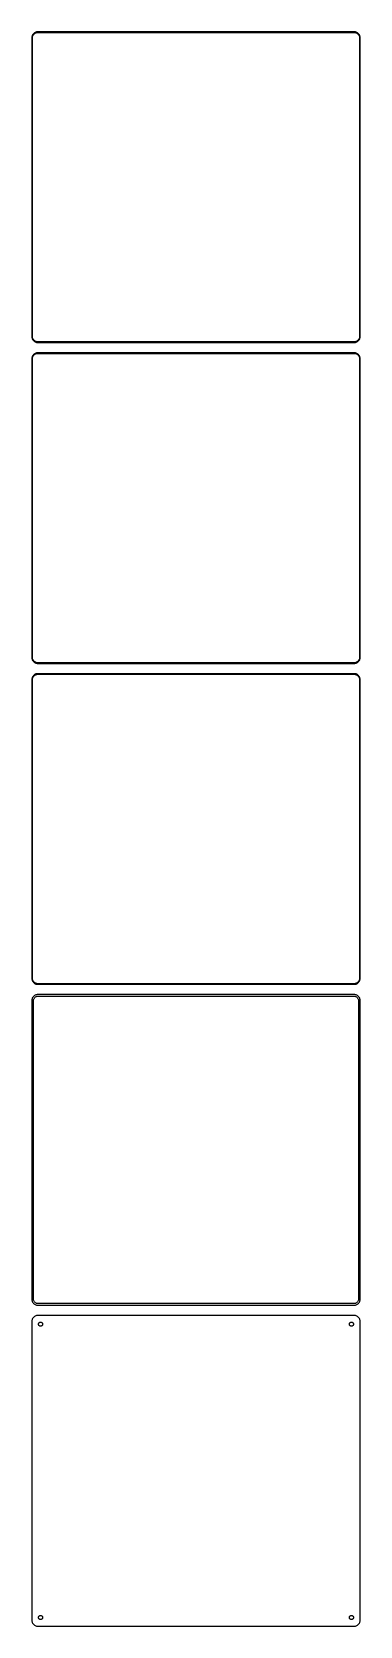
# Model space of a CAD drawing. Header units: metres. Extents: x -142 to 142, y 981 to 2367.
import ezdxf

# ---------------------------------------------------------------- set-up
doc = ezdxf.new("R2010")
doc.units = ezdxf.units.M

msp = doc.modelspace()

# ---------------------------------------------------------------- linework, layer by layer
for p, q in [((-142.461, 2362.63), (-142.5, 2362)), ((-142.5, 2362), (-142.5, 2102)), ((-142.343, 2363.24), (-142.461, 2362.63)), ((-142.149, 2363.84), (-142.343, 2363.24)), ((-141.882, 2364.41), (-142.149, 2363.84)), ((-142, 2361.75), (-141.963, 2362.35)), ((-142, 2102.25), (-142, 2361.75)), ((-141.963, 2362.35), (-141.851, 2362.93)), ((-141.545, 2364.94), (-141.882, 2364.41)), ((-141.851, 2362.93), (-141.666, 2363.5)), ((-141.666, 2363.5), (-141.412, 2364.04)), ((-141.145, 2365.42), (-141.545, 2364.94)), ((-141.412, 2364.04), (-141.093, 2364.54)), ((-140.687, 2365.85), (-141.145, 2365.42)), ((-141.093, 2364.54), (-140.713, 2365)), ((-140.713, 2365), (-140.278, 2365.41)), ((-140.179, 2366.22), (-140.687, 2365.85)), ((-140.278, 2365.41), (-139.795, 2365.76)), ((-139.629, 2366.52), (-140.179, 2366.22)), ((-139.795, 2365.76), (-139.272, 2366.05)), ((-139.045, 2366.76), (-139.629, 2366.52)), ((-139.272, 2366.05), (-138.718, 2366.27)), ((-138.437, 2366.91), (-139.045, 2366.76)), ((-138.718, 2366.27), (-138.14, 2366.42)), ((-137.814, 2366.99), (-138.437, 2366.91)), ((-138.14, 2366.42), (-137.548, 2366.49)), ((137.814, 2366.99), (-137.814, 2366.99)), ((-137.548, 2366.49), (137.548, 2366.49)), ((137.548, 2366.49), (138.14, 2366.42)), ((138.437, 2366.91), (137.814, 2366.99)), ((138.14, 2366.42), (138.718, 2366.27)), ((139.045, 2366.76), (138.437, 2366.91)), ((138.718, 2366.27), (139.272, 2366.05)), ((139.629, 2366.52), (139.045, 2366.76)), ((139.272, 2366.05), (139.795, 2365.76)), ((140.179, 2366.22), (139.629, 2366.52)), ((139.795, 2365.76), (140.278, 2365.41)), ((140.687, 2365.85), (140.179, 2366.22)), ((140.278, 2365.41), (140.713, 2365)), ((141.145, 2365.42), (140.687, 2365.85)), ((140.713, 2365), (141.093, 2364.54)), ((141.093, 2364.54), (141.412, 2364.04)), ((141.545, 2364.94), (141.145, 2365.42)), ((141.412, 2364.04), (141.666, 2363.5)), ((141.882, 2364.41), (141.545, 2364.94)), ((141.666, 2363.5), (141.851, 2362.93)), ((141.851, 2362.93), (141.963, 2362.35)), ((142.149, 2363.84), (141.882, 2364.41)), ((141.963, 2362.35), (142, 2361.75)), ((142, 2361.75), (142, 2102.25)), ((142.343, 2363.24), (142.149, 2363.84)), ((142.461, 2362.63), (142.343, 2363.24)), ((142.5, 2362), (142.461, 2362.63)), ((142.5, 2102), (142.5, 2362)), ((-142.5, 2102), (-142.461, 2101.37)), ((-142.461, 2101.37), (-142.343, 2100.76)), ((-142.343, 2100.76), (-142.149, 2100.16)), ((-142.149, 2100.16), (-141.882, 2099.59)), ((-141.963, 2101.65), (-142, 2102.25)), ((-141.851, 2101.07), (-141.963, 2101.65)), ((-141.882, 2099.59), (-141.545, 2099.06)), ((-141.666, 2100.5), (-141.851, 2101.07)), ((-141.412, 2099.96), (-141.666, 2100.5)), ((-141.545, 2099.06), (-141.145, 2098.58)), ((-141.093, 2099.46), (-141.412, 2099.96)), ((-141.145, 2098.58), (-140.687, 2098.15)), ((-140.713, 2099), (-141.093, 2099.46)), ((-140.278, 2098.59), (-140.713, 2099)), ((-140.687, 2098.15), (-140.179, 2097.78)), ((-139.795, 2098.24), (-140.278, 2098.59)), ((-140.179, 2097.78), (-139.629, 2097.48)), ((-139.272, 2097.95), (-139.795, 2098.24)), ((-139.629, 2097.48), (-139.045, 2097.24)), ((-138.718, 2097.73), (-139.272, 2097.95)), ((-139.045, 2097.24), (-138.437, 2097.09)), ((-138.14, 2097.58), (-138.718, 2097.73)), ((-138.437, 2097.09), (-137.814, 2097.01)), ((-137.548, 2097.51), (-138.14, 2097.58)), ((-137.814, 2097.01), (137.814, 2097.01)), ((137.548, 2097.51), (-137.548, 2097.51)), ((138.14, 2097.58), (137.548, 2097.51)), ((137.814, 2097.01), (138.437, 2097.09)), ((138.718, 2097.73), (138.14, 2097.58)), ((138.437, 2097.09), (139.045, 2097.24)), ((139.272, 2097.95), (138.718, 2097.73)), ((139.045, 2097.24), (139.629, 2097.48)), ((139.795, 2098.24), (139.272, 2097.95)), ((139.629, 2097.48), (140.179, 2097.78)), ((140.278, 2098.59), (139.795, 2098.24)), ((140.179, 2097.78), (140.687, 2098.15)), ((140.713, 2099), (140.278, 2098.59)), ((140.687, 2098.15), (141.145, 2098.58)), ((141.093, 2099.46), (140.713, 2099)), ((141.412, 2099.96), (141.093, 2099.46)), ((141.145, 2098.58), (141.545, 2099.06)), ((141.666, 2100.5), (141.412, 2099.96)), ((141.545, 2099.06), (141.882, 2099.59)), ((141.851, 2101.07), (141.666, 2100.5)), ((141.963, 2101.65), (141.851, 2101.07)), ((141.882, 2099.59), (142.149, 2100.16)), ((142, 2102.25), (141.963, 2101.65)), ((142.149, 2100.16), (142.343, 2100.76)), ((142.343, 2100.76), (142.461, 2101.37)), ((142.461, 2101.37), (142.5, 2102)), ((-142.461, 2083.63), (-142.5, 2083)), ((-142.5, 2083), (-142.5, 1823)), ((-142.343, 2084.24), (-142.461, 2083.63)), ((-142.149, 2084.84), (-142.343, 2084.24)), ((-141.882, 2085.41), (-142.149, 2084.84)), ((-142, 2082.75), (-141.963, 2083.35)), ((-142, 1823.25), (-142, 2082.75)), ((-141.963, 2083.35), (-141.851, 2083.93)), ((-141.545, 2085.94), (-141.882, 2085.41)), ((-141.851, 2083.93), (-141.666, 2084.5)), ((-141.666, 2084.5), (-141.412, 2085.04)), ((-141.145, 2086.42), (-141.545, 2085.94)), ((-141.412, 2085.04), (-141.093, 2085.54)), ((-140.687, 2086.85), (-141.145, 2086.42)), ((-141.093, 2085.54), (-140.713, 2086)), ((-140.713, 2086), (-140.278, 2086.41)), ((-140.179, 2087.22), (-140.687, 2086.85)), ((-140.278, 2086.41), (-139.795, 2086.76)), ((-139.629, 2087.52), (-140.179, 2087.22)), ((-139.795, 2086.76), (-139.272, 2087.05)), ((-139.045, 2087.76), (-139.629, 2087.52)), ((-139.272, 2087.05), (-138.718, 2087.27)), ((-138.437, 2087.91), (-139.045, 2087.76)), ((-138.718, 2087.27), (-138.14, 2087.42)), ((-137.814, 2087.99), (-138.437, 2087.91)), ((-138.14, 2087.42), (-137.548, 2087.49)), ((137.814, 2087.99), (-137.814, 2087.99)), ((-137.548, 2087.49), (137.548, 2087.49)), ((137.548, 2087.49), (138.14, 2087.42)), ((138.437, 2087.91), (137.814, 2087.99)), ((138.14, 2087.42), (138.718, 2087.27)), ((139.045, 2087.76), (138.437, 2087.91)), ((138.718, 2087.27), (139.272, 2087.05)), ((139.629, 2087.52), (139.045, 2087.76)), ((139.272, 2087.05), (139.795, 2086.76)), ((140.179, 2087.22), (139.629, 2087.52)), ((139.795, 2086.76), (140.278, 2086.41)), ((140.687, 2086.85), (140.179, 2087.22)), ((140.278, 2086.41), (140.713, 2086)), ((141.145, 2086.42), (140.687, 2086.85)), ((140.713, 2086), (141.093, 2085.54)), ((141.093, 2085.54), (141.412, 2085.04)), ((141.545, 2085.94), (141.145, 2086.42)), ((141.412, 2085.04), (141.666, 2084.5)), ((141.882, 2085.41), (141.545, 2085.94)), ((141.666, 2084.5), (141.851, 2083.93)), ((141.851, 2083.93), (141.963, 2083.35)), ((142.149, 2084.84), (141.882, 2085.41)), ((141.963, 2083.35), (142, 2082.75)), ((142, 2082.75), (142, 1823.25)), ((142.343, 2084.24), (142.149, 2084.84)), ((142.461, 2083.63), (142.343, 2084.24)), ((142.5, 2083), (142.461, 2083.63)), ((142.5, 1823), (142.5, 2083)), ((-142.5, 1823), (-142.461, 1822.37)), ((-142.461, 1822.37), (-142.343, 1821.76)), ((-142.343, 1821.76), (-142.149, 1821.16)), ((-142.149, 1821.16), (-141.882, 1820.59)), ((-141.963, 1822.65), (-142, 1823.25)), ((-141.851, 1822.07), (-141.963, 1822.65)), ((-141.882, 1820.59), (-141.545, 1820.06)), ((-141.666, 1821.5), (-141.851, 1822.07)), ((-141.412, 1820.96), (-141.666, 1821.5)), ((-141.545, 1820.06), (-141.145, 1819.58)), ((-141.093, 1820.46), (-141.412, 1820.96)), ((-141.145, 1819.58), (-140.687, 1819.15)), ((-140.713, 1820), (-141.093, 1820.46)), ((-140.278, 1819.59), (-140.713, 1820)), ((-140.687, 1819.15), (-140.179, 1818.78)), ((-139.795, 1819.24), (-140.278, 1819.59)), ((-140.179, 1818.78), (-139.629, 1818.48)), ((-139.272, 1818.95), (-139.795, 1819.24)), ((-139.629, 1818.48), (-139.045, 1818.24)), ((-138.718, 1818.73), (-139.272, 1818.95)), ((-139.045, 1818.24), (-138.437, 1818.09)), ((-138.14, 1818.58), (-138.718, 1818.73)), ((-138.437, 1818.09), (-137.814, 1818.01)), ((-137.548, 1818.51), (-138.14, 1818.58)), ((-137.814, 1818.01), (137.814, 1818.01)), ((137.548, 1818.51), (-137.548, 1818.51)), ((138.14, 1818.58), (137.548, 1818.51)), ((137.814, 1818.01), (138.437, 1818.09)), ((138.718, 1818.73), (138.14, 1818.58)), ((138.437, 1818.09), (139.045, 1818.24)), ((139.272, 1818.95), (138.718, 1818.73)), ((139.045, 1818.24), (139.629, 1818.48)), ((139.795, 1819.24), (139.272, 1818.95)), ((139.629, 1818.48), (140.179, 1818.78)), ((140.278, 1819.59), (139.795, 1819.24)), ((140.179, 1818.78), (140.687, 1819.15)), ((140.713, 1820), (140.278, 1819.59)), ((140.687, 1819.15), (141.145, 1819.58)), ((141.093, 1820.46), (140.713, 1820)), ((141.412, 1820.96), (141.093, 1820.46)), ((141.145, 1819.58), (141.545, 1820.06)), ((141.666, 1821.5), (141.412, 1820.96)), ((141.545, 1820.06), (141.882, 1820.59)), ((141.851, 1822.07), (141.666, 1821.5)), ((141.963, 1822.65), (141.851, 1822.07)), ((141.882, 1820.59), (142.149, 1821.16)), ((142, 1823.25), (141.963, 1822.65)), ((142.149, 1821.16), (142.343, 1821.76)), ((142.343, 1821.76), (142.461, 1822.37)), ((142.461, 1822.37), (142.5, 1823)), ((-142.461, 1804.63), (-142.5, 1804)), ((-142.5, 1804), (-142.5, 1544)), ((-142.343, 1805.24), (-142.461, 1804.63)), ((-142.149, 1805.84), (-142.343, 1805.24)), ((-141.882, 1806.41), (-142.149, 1805.84)), ((-142, 1803.75), (-141.963, 1804.35)), ((-142, 1544.25), (-142, 1803.75)), ((-141.963, 1804.35), (-141.851, 1804.93)), ((-141.545, 1806.94), (-141.882, 1806.41)), ((-141.851, 1804.93), (-141.666, 1805.5)), ((-141.666, 1805.5), (-141.412, 1806.04)), ((-141.145, 1807.42), (-141.545, 1806.94)), ((-141.412, 1806.04), (-141.093, 1806.54)), ((-140.687, 1807.85), (-141.145, 1807.42)), ((-141.093, 1806.54), (-140.713, 1807)), ((-140.713, 1807), (-140.278, 1807.41)), ((-140.179, 1808.22), (-140.687, 1807.85)), ((-140.278, 1807.41), (-139.795, 1807.76)), ((-139.629, 1808.52), (-140.179, 1808.22)), ((-139.795, 1807.76), (-139.272, 1808.05)), ((-139.045, 1808.76), (-139.629, 1808.52)), ((-139.272, 1808.05), (-138.718, 1808.27)), ((-138.437, 1808.91), (-139.045, 1808.76)), ((-138.718, 1808.27), (-138.14, 1808.42)), ((-137.814, 1808.99), (-138.437, 1808.91)), ((-138.14, 1808.42), (-137.548, 1808.49)), ((137.814, 1808.99), (-137.814, 1808.99)), ((-137.548, 1808.49), (137.548, 1808.49)), ((137.548, 1808.49), (138.14, 1808.42)), ((138.437, 1808.91), (137.814, 1808.99)), ((138.14, 1808.42), (138.718, 1808.27)), ((139.045, 1808.76), (138.437, 1808.91)), ((138.718, 1808.27), (139.272, 1808.05)), ((139.629, 1808.52), (139.045, 1808.76)), ((139.272, 1808.05), (139.795, 1807.76)), ((140.179, 1808.22), (139.629, 1808.52)), ((139.795, 1807.76), (140.278, 1807.41)), ((140.687, 1807.85), (140.179, 1808.22)), ((140.278, 1807.41), (140.713, 1807)), ((141.145, 1807.42), (140.687, 1807.85)), ((140.713, 1807), (141.093, 1806.54)), ((141.093, 1806.54), (141.412, 1806.04)), ((141.545, 1806.94), (141.145, 1807.42)), ((141.412, 1806.04), (141.666, 1805.5)), ((141.882, 1806.41), (141.545, 1806.94)), ((141.666, 1805.5), (141.851, 1804.93)), ((141.851, 1804.93), (141.963, 1804.35)), ((142.149, 1805.84), (141.882, 1806.41)), ((141.963, 1804.35), (142, 1803.75)), ((142, 1803.75), (142, 1544.25)), ((142.343, 1805.24), (142.149, 1805.84)), ((142.461, 1804.63), (142.343, 1805.24)), ((142.5, 1804), (142.461, 1804.63)), ((142.5, 1544), (142.5, 1804)), ((-142.5, 1544), (-142.461, 1543.37)), ((-142.461, 1543.37), (-142.343, 1542.76)), ((-142.343, 1542.76), (-142.149, 1542.16)), ((-142.149, 1542.16), (-141.882, 1541.59)), ((-141.963, 1543.65), (-142, 1544.25)), ((-141.851, 1543.07), (-141.963, 1543.65)), ((-141.882, 1541.59), (-141.545, 1541.06)), ((-141.666, 1542.5), (-141.851, 1543.07)), ((-141.412, 1541.96), (-141.666, 1542.5)), ((-141.545, 1541.06), (-141.145, 1540.58)), ((-141.093, 1541.46), (-141.412, 1541.96)), ((-141.145, 1540.58), (-140.687, 1540.15)), ((-140.713, 1541), (-141.093, 1541.46)), ((-140.278, 1540.59), (-140.713, 1541)), ((-140.687, 1540.15), (-140.179, 1539.78)), ((-139.795, 1540.24), (-140.278, 1540.59)), ((-140.179, 1539.78), (-139.629, 1539.48)), ((-139.272, 1539.95), (-139.795, 1540.24)), ((-139.629, 1539.48), (-139.045, 1539.24)), ((-138.718, 1539.73), (-139.272, 1539.95)), ((-139.045, 1539.24), (-138.437, 1539.09)), ((-138.14, 1539.58), (-138.718, 1539.73)), ((-138.437, 1539.09), (-137.814, 1539.01)), ((-137.548, 1539.51), (-138.14, 1539.58)), ((-137.814, 1539.01), (137.814, 1539.01)), ((137.548, 1539.51), (-137.548, 1539.51)), ((138.14, 1539.58), (137.548, 1539.51)), ((137.814, 1539.01), (138.437, 1539.09)), ((138.718, 1539.73), (138.14, 1539.58)), ((138.437, 1539.09), (139.045, 1539.24)), ((139.272, 1539.95), (138.718, 1539.73)), ((139.045, 1539.24), (139.629, 1539.48)), ((139.795, 1540.24), (139.272, 1539.95)), ((139.629, 1539.48), (140.179, 1539.78)), ((140.278, 1540.59), (139.795, 1540.24)), ((140.179, 1539.78), (140.687, 1540.15)), ((140.713, 1541), (140.278, 1540.59)), ((140.687, 1540.15), (141.145, 1540.58)), ((141.093, 1541.46), (140.713, 1541)), ((141.412, 1541.96), (141.093, 1541.46)), ((141.145, 1540.58), (141.545, 1541.06)), ((141.666, 1542.5), (141.412, 1541.96)), ((141.545, 1541.06), (141.882, 1541.59)), ((141.851, 1543.07), (141.666, 1542.5)), ((141.963, 1543.65), (141.851, 1543.07)), ((141.882, 1541.59), (142.149, 1542.16)), ((142, 1544.25), (141.963, 1543.65)), ((142.149, 1542.16), (142.343, 1542.76)), ((142.343, 1542.76), (142.461, 1543.37)), ((142.461, 1543.37), (142.5, 1544)), ((-142.461, 1525.63), (-142.5, 1525)), ((-142.5, 1525), (-142.5, 1265)), ((-142.343, 1526.24), (-142.461, 1525.63)), ((-142.149, 1526.84), (-142.343, 1526.24)), ((-141.882, 1527.41), (-142.149, 1526.84)), ((-141.545, 1527.94), (-141.882, 1527.41)), ((-141.145, 1528.42), (-141.545, 1527.94)), ((-140.687, 1528.85), (-141.145, 1528.42)), ((-141.119, 1524.75), (-141.089, 1525.23)), ((-141.119, 1265.25), (-141.119, 1524.75)), ((-141.089, 1525.23), (-140.998, 1525.71)), ((-140.998, 1525.71), (-140.848, 1526.17)), ((-140.848, 1526.17), (-140.641, 1526.61)), ((-140.179, 1529.22), (-140.687, 1528.85)), ((-140.641, 1526.61), (-140.38, 1527.02)), ((-140.38, 1527.02), (-140.071, 1527.4)), ((-139.629, 1529.52), (-140.179, 1529.22)), ((-140.071, 1527.4), (-139.716, 1527.73)), ((-139.716, 1527.73), (-139.323, 1528.02)), ((-139.045, 1529.76), (-139.629, 1529.52)), ((-139.323, 1528.02), (-138.898, 1528.25)), ((-138.437, 1529.91), (-139.045, 1529.76)), ((-138.898, 1528.25), (-138.446, 1528.43)), ((-138.446, 1528.43), (-137.975, 1528.55)), ((-137.814, 1529.99), (-138.437, 1529.91)), ((-137.975, 1528.55), (-137.493, 1528.61)), ((137.814, 1529.99), (-137.814, 1529.99)), ((-137.493, 1528.61), (137.493, 1528.61)), ((137.493, 1528.61), (137.975, 1528.55)), ((138.437, 1529.91), (137.814, 1529.99)), ((137.975, 1528.55), (138.446, 1528.43)), ((139.045, 1529.76), (138.437, 1529.91)), ((138.446, 1528.43), (138.898, 1528.25)), ((138.898, 1528.25), (139.323, 1528.02)), ((139.629, 1529.52), (139.045, 1529.76)), ((139.323, 1528.02), (139.716, 1527.73)), ((140.179, 1529.22), (139.629, 1529.52)), ((139.716, 1527.73), (140.071, 1527.4)), ((140.071, 1527.4), (140.38, 1527.02)), ((140.687, 1528.85), (140.179, 1529.22)), ((140.38, 1527.02), (140.641, 1526.61)), ((140.641, 1526.61), (140.848, 1526.17)), ((141.145, 1528.42), (140.687, 1528.85)), ((140.848, 1526.17), (140.998, 1525.71)), ((140.998, 1525.71), (141.089, 1525.23)), ((141.089, 1525.23), (141.119, 1524.75)), ((141.119, 1524.75), (141.119, 1265.25)), ((141.545, 1527.94), (141.145, 1528.42)), ((141.882, 1527.41), (141.545, 1527.94)), ((142.149, 1526.84), (141.882, 1527.41)), ((142.343, 1526.24), (142.149, 1526.84)), ((142.461, 1525.63), (142.343, 1526.24)), ((142.5, 1525), (142.461, 1525.63)), ((142.5, 1265), (142.5, 1525)), ((-142.5, 1265), (-142.461, 1264.37)), ((-142.461, 1264.37), (-142.343, 1263.76)), ((-142.343, 1263.76), (-142.149, 1263.16)), ((-142.149, 1263.16), (-141.882, 1262.59)), ((-141.882, 1262.59), (-141.545, 1262.06)), ((-141.545, 1262.06), (-141.145, 1261.58)), ((-141.145, 1261.58), (-140.687, 1261.15)), ((-141.089, 1264.77), (-141.119, 1265.25)), ((-140.998, 1264.29), (-141.089, 1264.77)), ((-140.848, 1263.83), (-140.998, 1264.29)), ((-140.641, 1263.39), (-140.848, 1263.83)), ((-140.38, 1262.98), (-140.641, 1263.39)), ((-140.071, 1262.6), (-140.38, 1262.98)), ((-139.716, 1262.27), (-140.071, 1262.6)), ((-139.323, 1261.98), (-139.716, 1262.27)), ((-138.898, 1261.75), (-139.323, 1261.98)), ((-138.446, 1261.57), (-138.898, 1261.75)), ((-137.975, 1261.45), (-138.446, 1261.57)), ((-137.493, 1261.39), (-137.975, 1261.45)), ((137.493, 1261.39), (-137.493, 1261.39)), ((137.975, 1261.45), (137.493, 1261.39)), ((138.446, 1261.57), (137.975, 1261.45)), ((138.898, 1261.75), (138.446, 1261.57)), ((139.323, 1261.98), (138.898, 1261.75)), ((139.716, 1262.27), (139.323, 1261.98)), ((140.071, 1262.6), (139.716, 1262.27)), ((140.38, 1262.98), (140.071, 1262.6)), ((140.641, 1263.39), (140.38, 1262.98)), ((140.848, 1263.83), (140.641, 1263.39)), ((140.687, 1261.15), (141.145, 1261.58)), ((140.998, 1264.29), (140.848, 1263.83)), ((141.089, 1264.77), (140.998, 1264.29)), ((141.119, 1265.25), (141.089, 1264.77)), ((141.145, 1261.58), (141.545, 1262.06)), ((141.545, 1262.06), (141.882, 1262.59)), ((141.882, 1262.59), (142.149, 1263.16)), ((142.149, 1263.16), (142.343, 1263.76)), ((142.343, 1263.76), (142.461, 1264.37)), ((142.461, 1264.37), (142.5, 1265)), ((-142.149, 1247.84), (-142.343, 1247.24)), ((-141.882, 1248.41), (-142.149, 1247.84)), ((-141.545, 1248.94), (-141.882, 1248.41)), ((-141.145, 1249.42), (-141.545, 1248.94)), ((-140.687, 1249.85), (-141.145, 1249.42)), ((-140.687, 1261.15), (-140.179, 1260.78)), ((-140.179, 1250.22), (-140.687, 1249.85)), ((-140.179, 1260.78), (-139.629, 1260.48)), ((-139.629, 1250.52), (-140.179, 1250.22)), ((-139.629, 1260.48), (-139.045, 1260.24)), ((-139.045, 1250.76), (-139.629, 1250.52)), ((-139.045, 1260.24), (-138.437, 1260.09)), ((-138.437, 1250.91), (-139.045, 1250.76)), ((-138.437, 1260.09), (-137.814, 1260.01)), ((-137.814, 1250.99), (-138.437, 1250.91)), ((-137.814, 1260.01), (137.814, 1260.01)), ((137.814, 1250.99), (-137.814, 1250.99)), ((137.814, 1260.01), (138.437, 1260.09)), ((138.437, 1250.91), (137.814, 1250.99)), ((138.437, 1260.09), (139.045, 1260.24)), ((139.045, 1250.76), (138.437, 1250.91)), ((139.045, 1260.24), (139.629, 1260.48)), ((139.629, 1250.52), (139.045, 1250.76)), ((139.629, 1260.48), (140.179, 1260.78)), ((140.179, 1250.22), (139.629, 1250.52)), ((140.179, 1260.78), (140.687, 1261.15)), ((140.687, 1249.85), (140.179, 1250.22)), ((141.145, 1249.42), (140.687, 1249.85)), ((141.545, 1248.94), (141.145, 1249.42)), ((141.882, 1248.41), (141.545, 1248.94)), ((142.149, 1247.84), (141.882, 1248.41)), ((142.343, 1247.24), (142.149, 1247.84)), ((-142.461, 1246.63), (-142.5, 1246)), ((-142.5, 1246), (-142.5, 986)), ((-142.343, 1247.24), (-142.461, 1246.63)), ((-136.8, 1243.5), (-136.786, 1243.73)), ((-136.786, 1243.27), (-136.8, 1243.5)), ((-136.786, 1243.73), (-136.743, 1243.95)), ((-136.743, 1243.05), (-136.786, 1243.27)), ((-136.743, 1243.95), (-136.674, 1244.16)), ((-136.674, 1242.84), (-136.743, 1243.05)), ((-136.674, 1244.16), (-136.577, 1244.37)), ((-136.577, 1242.63), (-136.674, 1242.84)), ((-136.577, 1244.37), (-136.456, 1244.56)), ((-136.456, 1242.44), (-136.577, 1242.63)), ((-136.456, 1244.56), (-136.312, 1244.73)), ((-136.312, 1242.27), (-136.456, 1242.44)), ((-136.312, 1244.73), (-136.147, 1244.89)), ((-136.147, 1242.11), (-136.312, 1242.27)), ((-136.147, 1244.89), (-135.964, 1245.02)), ((-135.964, 1241.98), (-136.147, 1242.11)), ((-135.964, 1245.02), (-135.766, 1245.13)), ((-135.766, 1241.87), (-135.964, 1241.98)), ((-135.766, 1245.13), (-135.556, 1245.21)), ((-135.556, 1241.79), (-135.766, 1241.87)), ((-135.556, 1245.21), (-135.337, 1245.27)), ((-135.337, 1241.73), (-135.556, 1241.79)), ((-135.337, 1245.27), (-135.113, 1245.3)), ((-135.113, 1241.7), (-135.337, 1241.73)), ((-135.113, 1245.3), (-134.887, 1245.3)), ((-134.887, 1241.7), (-135.113, 1241.7)), ((-134.887, 1245.3), (-134.663, 1245.27)), ((-134.663, 1241.73), (-134.887, 1241.7)), ((-134.663, 1245.27), (-134.444, 1245.21)), ((-134.444, 1241.79), (-134.663, 1241.73)), ((-134.444, 1245.21), (-134.234, 1245.13)), ((-134.234, 1241.87), (-134.444, 1241.79)), ((-134.234, 1245.13), (-134.036, 1245.02)), ((-134.036, 1241.98), (-134.234, 1241.87)), ((-134.036, 1245.02), (-133.853, 1244.89)), ((-133.853, 1242.11), (-134.036, 1241.98)), ((-133.853, 1244.89), (-133.688, 1244.73)), ((-133.688, 1242.27), (-133.853, 1242.11)), ((-133.688, 1244.73), (-133.544, 1244.56)), ((-133.544, 1242.44), (-133.688, 1242.27)), ((-133.544, 1244.56), (-133.423, 1244.37)), ((-133.423, 1242.63), (-133.544, 1242.44)), ((-133.423, 1244.37), (-133.326, 1244.16)), ((-133.326, 1242.84), (-133.423, 1242.63)), ((-133.326, 1244.16), (-133.257, 1243.95)), ((-133.257, 1243.05), (-133.326, 1242.84)), ((-133.257, 1243.95), (-133.214, 1243.73)), ((-133.214, 1243.27), (-133.257, 1243.05)), ((-133.214, 1243.73), (-133.2, 1243.5)), ((-133.2, 1243.5), (-133.214, 1243.27)), ((133.2, 1243.5), (133.214, 1243.73)), ((133.214, 1243.27), (133.2, 1243.5)), ((133.214, 1243.73), (133.257, 1243.95)), ((133.257, 1243.05), (133.214, 1243.27)), ((133.257, 1243.95), (133.326, 1244.16)), ((133.326, 1242.84), (133.257, 1243.05)), ((133.326, 1244.16), (133.423, 1244.37)), ((133.423, 1242.63), (133.326, 1242.84)), ((133.423, 1244.37), (133.544, 1244.56)), ((133.544, 1242.44), (133.423, 1242.63)), ((133.544, 1244.56), (133.688, 1244.73)), ((133.688, 1242.27), (133.544, 1242.44)), ((133.688, 1244.73), (133.853, 1244.89)), ((133.853, 1242.11), (133.688, 1242.27)), ((133.853, 1244.89), (134.036, 1245.02)), ((134.036, 1241.98), (133.853, 1242.11)), ((134.036, 1245.02), (134.234, 1245.13)), ((134.234, 1241.87), (134.036, 1241.98)), ((134.234, 1245.13), (134.444, 1245.21)), ((134.444, 1241.79), (134.234, 1241.87)), ((134.444, 1245.21), (134.663, 1245.27)), ((134.663, 1241.73), (134.444, 1241.79)), ((134.663, 1245.27), (134.887, 1245.3)), ((134.887, 1241.7), (134.663, 1241.73)), ((134.887, 1245.3), (135.113, 1245.3)), ((135.113, 1241.7), (134.887, 1241.7)), ((135.113, 1245.3), (135.337, 1245.27)), ((135.337, 1241.73), (135.113, 1241.7)), ((135.337, 1245.27), (135.556, 1245.21)), ((135.556, 1241.79), (135.337, 1241.73)), ((135.556, 1245.21), (135.766, 1245.13)), ((135.766, 1241.87), (135.556, 1241.79)), ((135.766, 1245.13), (135.964, 1245.02)), ((135.964, 1241.98), (135.766, 1241.87)), ((135.964, 1245.02), (136.147, 1244.89)), ((136.147, 1242.11), (135.964, 1241.98)), ((136.147, 1244.89), (136.312, 1244.73)), ((136.312, 1242.27), (136.147, 1242.11)), ((136.312, 1244.73), (136.456, 1244.56)), ((136.456, 1242.44), (136.312, 1242.27)), ((136.456, 1244.56), (136.577, 1244.37)), ((136.577, 1242.63), (136.456, 1242.44)), ((136.577, 1244.37), (136.674, 1244.16)), ((136.674, 1242.84), (136.577, 1242.63)), ((136.674, 1244.16), (136.743, 1243.95)), ((136.743, 1243.05), (136.674, 1242.84)), ((136.743, 1243.95), (136.786, 1243.73)), ((136.786, 1243.27), (136.743, 1243.05)), ((136.786, 1243.73), (136.8, 1243.5)), ((136.8, 1243.5), (136.786, 1243.27)), ((142.461, 1246.63), (142.343, 1247.24)), ((142.5, 1246), (142.461, 1246.63)), ((142.5, 986), (142.5, 1246)), ((-142.5, 986), (-142.461, 985.373)), ((-142.461, 985.373), (-142.343, 984.757)), ((-142.343, 984.757), (-142.149, 984.159)), ((-142.149, 984.159), (-141.882, 983.591)), ((-136.8, 988.5), (-136.786, 988.726)), ((-136.786, 988.274), (-136.8, 988.5)), ((-136.786, 988.726), (-136.743, 988.948)), ((-136.743, 988.052), (-136.786, 988.274)), ((-136.743, 988.948), (-136.674, 989.163)), ((-136.674, 987.837), (-136.743, 988.052)), ((-136.674, 989.163), (-136.577, 989.367)), ((-136.577, 987.633), (-136.674, 987.837)), ((-136.577, 989.367), (-136.456, 989.558)), ((-136.456, 987.442), (-136.577, 987.633)), ((-136.456, 989.558), (-136.312, 989.732)), ((-136.312, 987.268), (-136.456, 987.442)), ((-136.312, 989.732), (-136.147, 989.887)), ((-136.147, 987.113), (-136.312, 987.268)), ((-136.147, 989.887), (-135.964, 990.02)), ((-135.964, 986.98), (-136.147, 987.113)), ((-135.964, 990.02), (-135.766, 990.129)), ((-135.766, 986.871), (-135.964, 986.98)), ((-135.766, 990.129), (-135.556, 990.212)), ((-135.556, 986.788), (-135.766, 986.871)), ((-135.556, 990.212), (-135.337, 990.268)), ((-135.337, 986.732), (-135.556, 986.788)), ((-135.337, 990.268), (-135.113, 990.296)), ((-135.113, 986.704), (-135.337, 986.732)), ((-135.113, 990.296), (-134.887, 990.296)), ((-134.887, 986.704), (-135.113, 986.704)), ((-134.887, 990.296), (-134.663, 990.268)), ((-134.663, 986.732), (-134.887, 986.704)), ((-134.663, 990.268), (-134.444, 990.212)), ((-134.444, 986.788), (-134.663, 986.732)), ((-134.444, 990.212), (-134.234, 990.129)), ((-134.234, 986.871), (-134.444, 986.788)), ((-134.234, 990.129), (-134.036, 990.02)), ((-134.036, 986.98), (-134.234, 986.871)), ((-134.036, 990.02), (-133.853, 989.887)), ((-133.853, 987.113), (-134.036, 986.98)), ((-133.853, 989.887), (-133.688, 989.732)), ((-133.688, 987.268), (-133.853, 987.113)), ((-133.688, 989.732), (-133.544, 989.558)), ((-133.544, 987.442), (-133.688, 987.268)), ((-133.544, 989.558), (-133.423, 989.367)), ((-133.423, 987.633), (-133.544, 987.442)), ((-133.423, 989.367), (-133.326, 989.163)), ((-133.326, 987.837), (-133.423, 987.633)), ((-133.326, 989.163), (-133.257, 988.948)), ((-133.257, 988.052), (-133.326, 987.837)), ((-133.257, 988.948), (-133.214, 988.726)), ((-133.214, 988.274), (-133.257, 988.052)), ((-133.214, 988.726), (-133.2, 988.5)), ((-133.2, 988.5), (-133.214, 988.274)), ((133.2, 988.5), (133.214, 988.726)), ((133.214, 988.274), (133.2, 988.5)), ((133.214, 988.726), (133.257, 988.948)), ((133.257, 988.052), (133.214, 988.274)), ((133.257, 988.948), (133.326, 989.163)), ((133.326, 987.837), (133.257, 988.052)), ((133.326, 989.163), (133.423, 989.367)), ((133.423, 987.633), (133.326, 987.837)), ((133.423, 989.367), (133.544, 989.558)), ((133.544, 987.442), (133.423, 987.633)), ((133.544, 989.558), (133.688, 989.732)), ((133.688, 987.268), (133.544, 987.442)), ((133.688, 989.732), (133.853, 989.887)), ((133.853, 987.113), (133.688, 987.268)), ((133.853, 989.887), (134.036, 990.02)), ((134.036, 986.98), (133.853, 987.113)), ((134.036, 990.02), (134.234, 990.129)), ((134.234, 986.871), (134.036, 986.98)), ((134.234, 990.129), (134.444, 990.212)), ((134.444, 986.788), (134.234, 986.871)), ((134.444, 990.212), (134.663, 990.268)), ((134.663, 986.732), (134.444, 986.788)), ((134.663, 990.268), (134.887, 990.296)), ((134.887, 986.704), (134.663, 986.732)), ((134.887, 990.296), (135.113, 990.296)), ((135.113, 986.704), (134.887, 986.704)), ((135.113, 990.296), (135.337, 990.268)), ((135.337, 986.732), (135.113, 986.704)), ((135.337, 990.268), (135.556, 990.212)), ((135.556, 986.788), (135.337, 986.732)), ((135.556, 990.212), (135.766, 990.129)), ((135.766, 986.871), (135.556, 986.788)), ((135.766, 990.129), (135.964, 990.02)), ((135.964, 986.98), (135.766, 986.871)), ((135.964, 990.02), (136.147, 989.887)), ((136.147, 987.113), (135.964, 986.98)), ((136.147, 989.887), (136.312, 989.732)), ((136.312, 987.268), (136.147, 987.113)), ((136.312, 989.732), (136.456, 989.558)), ((136.456, 987.442), (136.312, 987.268)), ((136.456, 989.558), (136.577, 989.367)), ((136.577, 987.633), (136.456, 987.442)), ((136.577, 989.367), (136.674, 989.163)), ((136.674, 987.837), (136.577, 987.633)), ((136.674, 989.163), (136.743, 988.948)), ((136.743, 988.052), (136.674, 987.837)), ((136.743, 988.948), (136.786, 988.726)), ((136.786, 988.274), (136.743, 988.052)), ((136.786, 988.726), (136.8, 988.5)), ((136.8, 988.5), (136.786, 988.274)), ((141.882, 983.591), (142.149, 984.159)), ((142.149, 984.159), (142.343, 984.757)), ((142.343, 984.757), (142.461, 985.373)), ((142.461, 985.373), (142.5, 986)), ((-141.882, 983.591), (-141.545, 983.061)), ((-141.545, 983.061), (-141.145, 982.577)), ((-141.145, 982.577), (-140.687, 982.147)), ((-140.687, 982.147), (-140.179, 981.778)), ((-140.179, 981.778), (-139.629, 981.476)), ((-139.629, 981.476), (-139.045, 981.245)), ((-139.045, 981.245), (-138.437, 981.089)), ((-138.437, 981.089), (-137.814, 981.01)), ((-137.814, 981.01), (137.814, 981.01)), ((137.814, 981.01), (138.437, 981.089)), ((138.437, 981.089), (139.045, 981.245)), ((139.045, 981.245), (139.629, 981.476)), ((139.629, 981.476), (140.179, 981.778)), ((140.179, 981.778), (140.687, 982.147)), ((140.687, 982.147), (141.145, 982.577)), ((141.145, 982.577), (141.545, 983.061)), ((141.545, 983.061), (141.882, 983.591))]:
    msp.add_line(p, q)

doc.saveas('drawing.dxf')
